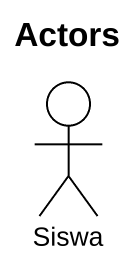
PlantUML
@startuml
title Actors
actor Siswa
@enduml
